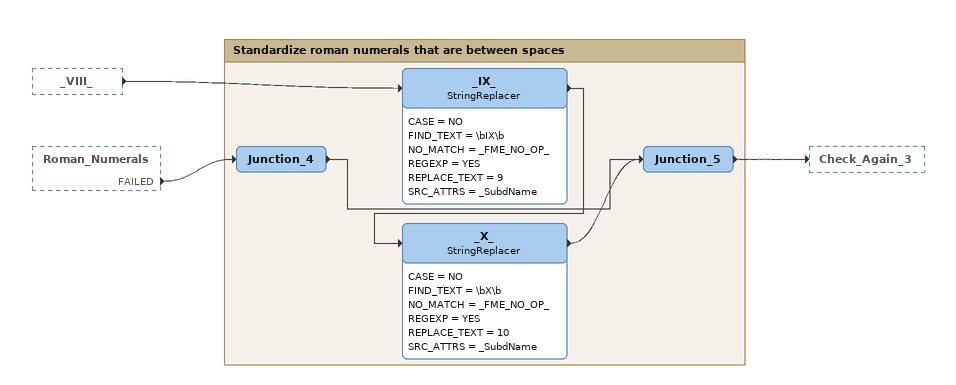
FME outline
_VIII_ [outside]
    -> _IX_
Roman_Numerals [outside]
    FAILED -> Junction_4

Bookmark: Standardize roman numerals that are between spaces
_IX_: StringReplacer
    CASE = NO
    FIND_TEXT = \bIX\b
    NO_MATCH = _FME_NO_OP_
    REGEXP = YES
    REPLACE_TEXT = 9
    SRC_ATTRS = _SubdName
    -> _X_
_X_: StringReplacer
    CASE = NO
    FIND_TEXT = \bX\b
    NO_MATCH = _FME_NO_OP_
    REGEXP = YES
    REPLACE_TEXT = 10
    SRC_ATTRS = _SubdName
    -> Junction_5
Junction_4
    -> Junction_5
Junction_5
    -> Check_Again_3
